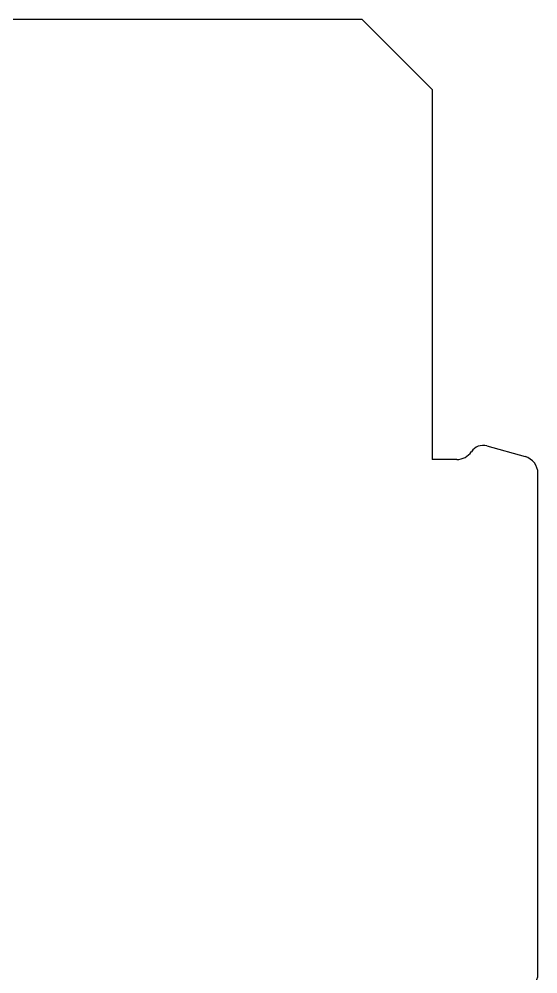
# Model space of a CAD drawing. Extents: x 8 to 213, y -217 to -66.
# Drawn here: x 146.49 to 161.14, y -93.07 to -66.13 of the extents above; entities that cross this region are included whole.
import ezdxf

# ---------------------------------------------------------------- set-up
doc = ezdxf.new("R2010")
doc.units = 0
doc.header["$MEASUREMENT"] = 0

msp = doc.modelspace()

# ---------------------------------------------------------------- linework, layer by layer
for p, q in [((159.703, -78.174), (160.781, -78.475)), ((158.852, -78.557), (158.161, -78.557)), ((161.144, -93.073), (161.144, -78.953))]:
    msp.add_line(p, q)
msp.add_lwpolyline([(114.414, -78.557), (114.414, -68.117), (116.402, -66.128), (156.173, -66.128), (158.161, -68.117), (158.161, -78.557)])
for centre, radius, start, end in [((158.852, -78.059), 0.497, 270, 326.251), ((159.596, -78.557), 0.398, 74.3811, 146.251), ((160.647, -78.953), 0.497, 0, 74.3811), ((160.647, -93.073), 0.497, 285.6189, 360)]:
    msp.add_arc(centre, radius, start, end)

doc.saveas('drawing.dxf')
